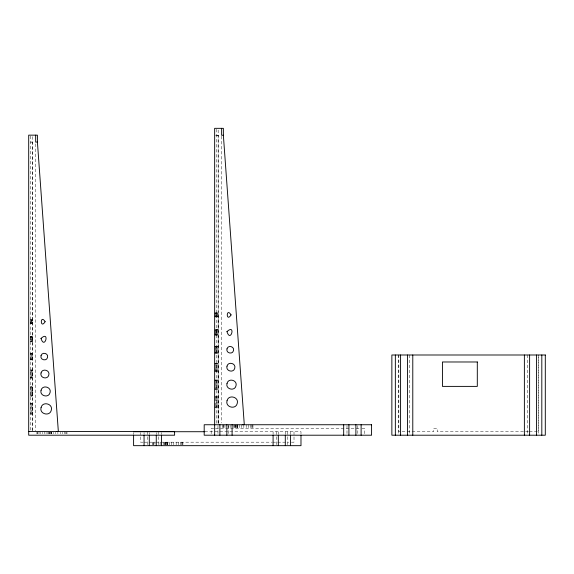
<?xml version="1.0" encoding="UTF-8"?>
<svg xmlns="http://www.w3.org/2000/svg" width="574" height="574" viewBox="0 0 574 574"><rect width="100%" height="100%" fill="white"/><g stroke="black" fill="none" stroke-linecap="round" stroke-linejoin="round"><path stroke-width="0.43" stroke-dasharray="2.87 2.15" d="M32.201 430.665L32.216 135.148M32.216 430.536L32.216 141.993L30.458 141.993M218.156 422.952L218.17 135.177L215.53 135.177M218.17 135.177L218.17 424.616L218.156 402.08L214.654 402.08M215.53 135.306L218.17 135.306L218.17 128.332M30.458 142.122L32.216 142.122M214.654 312.859L218.156 312.859L218.156 407.361L214.654 407.361M214.654 313.067L218.156 313.067M214.654 313.404L218.156 313.404M214.654 313.842L218.156 313.842M214.654 314.351L218.156 314.351M216.405 314.896L218.156 314.896M214.654 315.442L218.156 315.442M214.654 315.951L218.156 315.951M214.654 316.389L218.156 316.389M214.654 316.726L218.156 316.726M214.654 316.934L218.156 316.934M30.451 319.675L32.201 319.675L32.201 323.75L30.451 323.75M30.451 319.883L32.201 319.883M30.451 320.22L32.201 320.22M30.451 320.658L32.201 320.658M30.451 321.167L32.201 321.167M30.451 321.713L32.201 321.713M30.451 322.258L32.201 322.258M30.451 322.767L32.201 322.767M30.451 323.205L32.201 323.205M30.451 323.542L32.201 323.542M214.654 329.598L218.156 329.598M216.405 329.691L218.156 329.691M214.654 329.964L218.156 329.964M214.654 330.402L218.156 330.402M214.654 330.968L218.156 330.968M214.654 331.629L218.156 331.629M214.654 332.332L218.156 332.332M214.654 333.042L218.156 333.042M214.654 333.702L218.156 333.702M214.654 334.269L218.156 334.269M214.654 334.707L218.156 334.707M214.654 334.979L218.156 334.979M214.654 335.072L218.156 335.072M30.451 336.414L32.201 336.414L32.201 341.882L30.451 341.882M30.451 336.507L32.201 336.507M30.451 336.78L32.201 336.78M30.451 337.211L32.201 337.211M30.451 337.777L32.201 337.777M30.451 338.438L32.201 338.438M30.451 339.148L32.201 339.148M30.451 339.858L32.201 339.858M30.451 340.518L32.201 340.518M30.451 341.085L32.201 341.085M30.451 341.516L32.201 341.516M30.451 341.788L32.201 341.788M214.654 346.38L218.156 346.38M214.654 346.495L218.156 346.495M214.654 346.832L218.156 346.832M214.654 347.378L218.156 347.378M214.654 348.074L218.156 348.074M214.654 348.892L218.156 348.892M214.654 349.767L218.156 349.767M214.654 350.649L218.156 350.649M214.654 351.467L218.156 351.467M214.654 352.163L218.156 352.163M214.654 352.701L218.156 352.701M214.654 353.046L218.156 353.046M214.654 353.161L218.156 353.161M30.451 353.197L32.201 353.197L32.201 359.97L30.451 359.97M30.451 353.311L32.201 353.311M30.451 353.649L32.201 353.649M30.451 354.187L32.201 354.187M30.451 354.89L32.201 354.89M30.451 355.708L32.201 355.708M30.451 356.583L32.201 356.583M30.451 357.459L32.201 357.459M30.451 358.276L32.201 358.276M30.451 358.98L32.201 358.98M30.451 359.518L32.201 359.518M30.451 359.855L32.201 359.855M214.654 363.191L218.156 363.191M214.654 363.328L218.156 363.328M214.654 363.729L218.156 363.729M214.654 364.368L218.156 364.368M214.654 365.2L218.156 365.2M214.654 366.169L218.156 366.169M214.654 367.209L218.156 367.209M214.654 368.25L218.156 368.25M214.654 369.218L218.156 369.218M30.451 370L32.201 370L32.201 378.036L30.451 378.036M30.451 370.137L32.201 370.137M214.654 370.051L218.156 370.051M30.451 370.539L32.201 370.539M214.654 370.689L218.156 370.689M214.654 371.091L218.156 371.091M30.451 371.177L32.201 371.177M214.654 371.227L218.156 371.227M30.451 372.009L32.201 372.009M30.451 372.978L32.201 372.978M30.451 374.018L32.201 374.018M30.451 375.059L32.201 375.059M30.451 376.027L32.201 376.027M30.451 376.86L32.201 376.86M30.451 377.498L32.201 377.498M30.451 377.9L32.201 377.9M214.654 379.995L218.156 379.995M214.654 380.153L218.156 380.153M214.654 380.619L218.156 380.619M214.654 381.358L218.156 381.358M214.654 382.32L218.156 382.32M214.654 383.439L218.156 383.439M214.654 384.645L218.156 384.645M214.654 385.843L218.156 385.843M30.451 386.804L32.201 386.804L32.201 396.103L30.451 396.103M30.451 386.969L32.201 386.969M214.654 386.969L218.156 386.969M30.451 387.428L32.201 387.428M214.654 387.931L218.156 387.931M30.451 388.168L32.201 388.168M214.654 388.67L218.156 388.67M30.451 389.129L32.201 389.129M214.654 389.129L218.156 389.129M214.654 389.294L218.156 389.294M30.451 390.255L32.201 390.255M30.451 391.454L32.201 391.454M30.451 392.659L32.201 392.659M30.451 393.778L32.201 393.778M30.451 394.74L32.201 394.74M30.451 395.479L32.201 395.479M30.451 395.945L32.201 395.945M214.654 396.799L218.156 396.799M214.654 396.978L218.156 396.978M214.654 397.509L218.156 397.509M214.654 398.349L218.156 398.349M214.654 399.439L218.156 399.439M214.654 400.709L218.156 400.709M214.654 403.443L218.156 403.443M30.451 403.615L32.201 403.615L32.201 414.17L30.451 414.17M30.451 403.795L32.201 403.795M30.451 404.318L32.201 404.318M214.654 404.72L218.156 404.72M30.451 405.158L32.201 405.158M214.654 405.811L218.156 405.811M30.451 406.256L32.201 406.256M214.654 406.65L218.156 406.65M214.654 407.174L218.156 407.174M30.451 407.526L32.201 407.526M30.451 408.889L32.201 408.889M30.451 410.259L32.201 410.259M30.451 411.529L32.201 411.529M30.451 412.627L32.201 412.627M30.451 413.467L32.201 413.467M30.451 413.99L32.201 413.99M213.75 428.391L211.167 428.391L211.167 435.207M215.544 428.391L360.558 428.391M362.015 428.391L364.605 428.391L364.605 435.207M204.789 431.72L300.984 431.72L300.984 434.339M528.482 431.72L437.194 431.72L437.194 428.233L433.707 428.233L433.707 431.72L398.837 431.72L398.837 354.997M529.379 431.72L538.326 431.72L538.326 354.997M143.163 442.181L140.573 442.181L140.573 432.595M144.06 442.181L154.966 442.181L154.966 444.8M155.669 442.181L271.775 442.181M272.664 442.181L288.736 442.181M291.427 442.181L294.01 442.181L294.01 431.72M538.498 354.997L538.498 434.317M527.693 354.997L527.693 434.317M409.47 354.997L409.47 434.317M398.665 354.997L398.665 434.317M357.803 425.614L357.803 435.207M346.99 425.614L346.99 435.207M290.523 431.72L290.523 434.339M287.215 431.72L287.215 444.8M285.292 431.72L285.292 434.339M278.318 431.72L278.318 434.339M276.403 431.72L276.403 444.8M273.088 431.72L273.088 434.339M252.955 424.746L252.955 428.391M252.639 424.746L252.639 428.391M251.728 424.746L251.728 428.391M250.278 424.746L250.278 428.391M248.391 424.746L248.391 428.391M246.196 424.746L246.196 428.391M243.835 424.746L243.835 428.391M241.475 424.746L241.475 428.391M239.272 424.746L239.272 428.391M237.449 424.746L237.449 428.391M237.385 424.746L237.385 428.391M237.198 424.746L237.198 428.391M236.474 424.746L236.474 428.391M235.936 424.746L235.936 428.391M235.311 424.746L235.311 428.391M235.024 424.746L235.024 428.391M234.716 424.746L234.716 428.391M233.805 424.746L233.805 428.391M230.152 424.746L230.152 428.391M228.775 425.614L228.775 435.207M228.265 424.746L228.265 428.391M224.994 424.746L224.994 428.391M223.838 424.746L223.838 428.391M223.107 424.746L223.107 428.391M222.856 424.746L222.856 428.391M221.629 136.203L221.629 422.952M217.962 425.614L217.962 435.207M216.692 129.229L216.692 424.746M182.919 442.181L182.919 444.8M182.611 442.181L182.611 444.8M181.7 442.181L181.7 444.8M180.25 442.181L180.25 444.8M178.363 442.181L178.363 444.8M176.161 442.181L176.161 444.8M173.8 442.181L173.8 444.8M171.439 442.181L171.439 444.8M169.244 442.181L169.244 444.8M167.421 442.181L167.421 444.8M167.35 442.181L167.35 444.8M167.17 442.181L167.17 444.8M166.438 442.181L166.438 444.8M165.908 442.181L165.908 444.8M165.283 442.181L165.283 444.8M164.996 442.181L164.996 444.8M164.681 442.181L164.681 444.8M163.769 442.181L163.769 444.8M161.495 432.595L161.495 434.339M160.124 442.181L160.124 444.8M158.187 431.72L158.237 444.8M156.264 432.595L156.264 434.339M153.803 442.181L153.803 444.8M153.079 442.181L153.079 444.8M152.828 442.181L152.828 444.8M149.29 432.595L149.29 434.339M147.375 431.72L147.375 444.8M144.06 432.595L144.06 434.339M133.599 432.595L133.599 434.339M67 432.287L67 433.75M66.692 432.287L66.692 433.75M65.78 432.287L65.78 433.75M64.331 431.562L64.331 433.75M62.444 432.287L62.444 433.75M60.241 432.287L60.241 433.75M57.881 432.287L57.881 433.75M55.52 432.287L55.52 433.75M53.325 432.287L53.325 433.75M51.495 432.287L51.495 433.75M51.43 432.287L51.43 433.75M51.251 432.287L51.251 433.75M50.519 431.562L50.519 433.75M49.981 432.287L49.981 433.75M49.364 432.287L49.364 433.75M49.07 432.287L49.07 433.75M48.761 432.287L48.761 433.75M47.85 432.287L47.85 433.75M46.092 432.287L46.092 433.75M44.205 431.562L44.205 433.75M42.311 432.287L42.311 433.75M40.553 432.287L40.553 433.75M39.046 431.562L39.046 433.75M37.884 432.287L37.884 433.75M37.159 432.287L37.159 433.75M36.908 432.287L36.908 433.75M35.674 143.909L35.674 430.665M30.745 136.038L30.745 431.562"/><path stroke-width="0.86" d="M28.7 431.562L174.604 431.562L174.604 435.207L28.7 435.207L28.7 135.148L37.41 135.148L37.41 141.993L35.674 142.122L35.674 135.148M214.654 435.207L214.654 128.332L223.365 128.332L223.365 135.177L221.629 135.306L221.629 128.332M56.596 431.562L58.34 431.433L37.41 141.993M242.551 424.746L244.287 424.616L223.365 135.177M133.599 431.72L204.789 431.72M541.813 354.997L541.813 435.207M536.582 354.997L536.582 435.207M529.608 354.997L529.608 435.207M524.378 354.997L524.378 435.207M412.785 354.997L412.785 435.207M407.554 354.997L407.554 435.207M400.58 354.997L400.58 435.207M395.35 354.997L395.35 435.207M361.118 424.746L361.118 435.207M355.887 424.746L355.887 435.207M348.913 424.746L348.913 435.207M343.675 424.746L343.675 435.207M300.984 435.207L300.984 445.668L133.599 445.668L133.599 435.207M290.523 435.207L290.523 445.668M285.292 435.207L285.292 445.668M278.318 435.207L278.318 445.668M273.088 435.207L273.088 445.668M232.09 424.746L232.09 435.207M226.859 424.746L226.859 435.207M219.885 424.746L219.885 435.207M161.495 435.207L161.495 445.668M156.264 435.207L156.264 445.668M149.29 435.207L149.29 445.668M144.06 435.207L144.06 445.668M40.998 338.438C44.729 350.327 50.168 330.007 40.998 338.438M45.131 321.713C40.065 329.82 40.065 313.598 45.131 321.713M41.019 355.708C39.735 359.869 46.602 361.706 47.563 357.459C48.855 353.297 41.988 351.46 41.019 355.708M41.041 372.978C39.52 377.914 47.656 380.096 48.804 375.059C50.333 370.122 42.189 367.941 41.041 372.978M41.063 390.255C39.297 395.96 48.718 398.485 50.046 392.659C51.811 386.948 42.39 384.429 41.063 390.255M41.084 407.526C39.082 414.012 49.773 416.875 51.28 410.259C53.289 403.773 42.591 400.91 41.084 407.526M226.952 331.629C230.676 343.517 236.122 323.191 226.952 331.629M231.078 314.896C226.013 323.011 226.013 306.789 231.078 314.896M226.974 348.892C225.69 353.053 232.549 354.897 233.518 350.649C234.802 346.488 227.943 344.644 226.974 348.892M226.995 366.169C225.467 371.098 233.611 373.279 234.759 368.25C236.28 363.313 228.143 361.132 226.995 366.169M227.017 383.439C225.252 389.15 234.666 391.669 235.993 385.843C237.758 380.139 228.344 377.613 227.017 383.439M227.039 400.709C225.037 407.196 235.727 410.058 237.234 403.443C239.236 396.964 228.545 394.094 227.039 400.709M545.3 354.997L391.863 354.997L391.863 435.207L545.3 435.207L545.3 354.997M477.303 361.979L442.425 361.979L442.425 386.388L477.303 386.388L477.303 361.979M371.579 424.746L204.193 424.746L204.193 435.207L371.579 435.207L371.579 424.746"/></g></svg>
